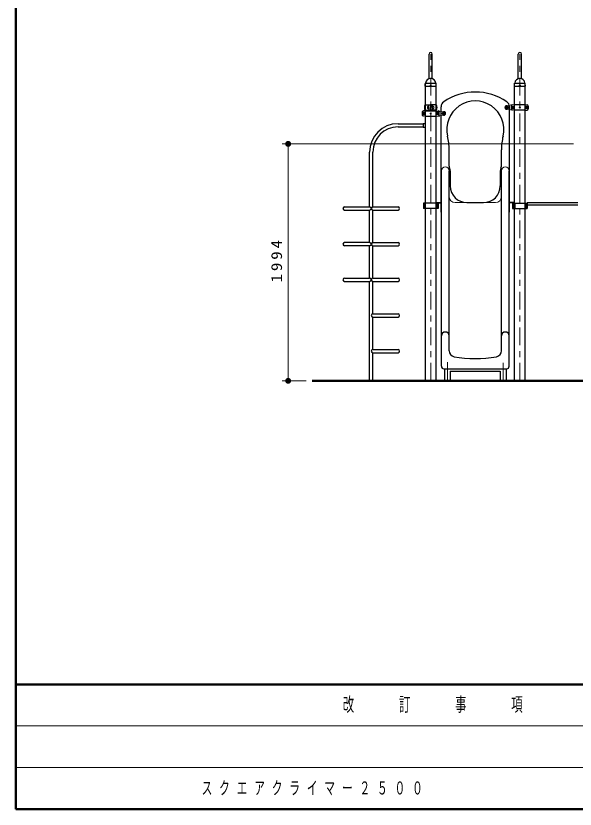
# Model space of a CAD drawing. Units: millimetres on the paper, scale 1:50. Extents: x -385 to 0, y -594 to 267.
# Drawn here: x -385 to -290.9, y -297 to -163.5 of the extents above; entities that cross this region are included whole.
import ezdxf

# ---------------------------------------------------------------- set-up
doc = ezdxf.new("R2010")
doc.units = ezdxf.units.MM
doc.linetypes.add('USER1', pattern=[4.5, 2.5, -2])
doc.linetypes.add('USER2', pattern=[6, 3, -1, 1, -1])
doc.layers.add('LY_1', color=7, linetype='Continuous', lineweight=25)
doc.styles.add('ＭＳ ゴシック', font='')
doc.styles.get('ＭＳ ゴシック').set_extended_font_data('MS Gothic')

# ---------------------------------------------------------------- blocks, each defined once
blk = doc.blocks.new('filled_dot')
at = {"color": 0, "linetype": 'Continuous', "lineweight": -2, "const_width": 1.25}
blk.add_lwpolyline([(-0.625, 0, 1), (0.625, 0, 1)], format="xyb", close=True, dxfattribs=at)

msp = doc.modelspace()

# ---------------------------------------------------------------- linework, layer by layer
at = {"layer": 'LY_1', "lineweight": 50}
for p, q in [((-385, -30), (-385, -297)), ((-335.16, -224.919), (-166.909, -224.919)), ((-385, -276), (0, -276)), ((-385, -297), (0, -297))]:
    msp.add_line(p, q, dxfattribs=at)
at = {"layer": 'LY_1'}
for p, q in [((-315.473, -174.099), (-315.473, -169.919)), ((-314.929, -174.099), (-314.929, -169.919)), ((-300.473, -174.099), (-300.473, -169.919)), ((-299.929, -174.099), (-299.929, -169.919)), ((-316.097, -174.875), (-316.075, -174.853)), ((-314.305, -174.875), (-314.327, -174.853)), ((-301.097, -174.875), (-301.075, -174.853)), ((-299.305, -174.875), (-299.327, -174.853)), ((-316.13, -175.329), (-316.122, -174.932)), ((-316.12, -175.339), (-316.13, -175.329)), ((-316.12, -175.339), (-314.282, -175.339)), ((-316.092, -224.919), (-316.092, -174.919)), ((-314.31, -224.919), (-314.31, -174.919)), ((-314.272, -175.329), (-314.282, -175.339)), ((-314.272, -175.329), (-314.28, -174.932)), ((-301.13, -175.329), (-301.122, -174.932)), ((-301.12, -175.339), (-301.13, -175.329)), ((-301.12, -175.339), (-299.282, -175.339)), ((-301.092, -224.919), (-301.092, -174.919)), ((-299.31, -224.919), (-299.31, -174.919)), ((-299.272, -175.329), (-299.282, -175.339)), ((-299.272, -175.329), (-299.28, -174.932)), ((-316.123, -178.469), (-315.271, -178.469)), ((-315.526, -178.734), (-315.566, -178.732)), ((-315.526, -178.919), (-315.526, -178.489)), ((-315.231, -178.509), (-315.231, -179.329)), ((-315.171, -178.509), (-315.171, -179.329)), ((-314.279, -178.469), (-315.131, -178.469)), ((-314.876, -178.919), (-314.876, -178.489)), ((-314.876, -178.734), (-314.836, -178.732)), ((-313.451, -196.519), (-313.451, -178.803)), ((-302.471, -178.873), (-302.391, -178.827)), ((-302.471, -178.873), (-302.471, -178.965)), ((-302.391, -178.827), (-302.311, -178.873)), ((-302.311, -178.873), (-302.311, -178.965)), ((-301.951, -196.519), (-301.951, -178.803)), ((-301.121, -178.469), (-301.751, -178.524)), ((-299.281, -178.469), (-301.121, -178.469)), ((-299.281, -178.469), (-298.965, -178.497)), ((-316.121, -179.469), (-316.437, -179.497)), ((-316.121, -179.369), (-315.271, -179.369)), ((-316.121, -179.469), (-314.281, -179.469)), ((-315.526, -179.105), (-315.566, -179.106)), ((-315.526, -178.919), (-315.526, -179.349)), ((-314.279, -179.369), (-315.131, -179.369)), ((-314.876, -178.919), (-314.876, -179.349)), ((-314.876, -179.105), (-314.836, -179.106)), ((-314.281, -179.469), (-313.651, -179.524)), ((-313.091, -179.873), (-313.011, -179.827)), ((-313.091, -179.873), (-313.091, -179.965)), ((-313.091, -179.965), (-313.011, -180.012)), ((-313.011, -179.827), (-312.931, -179.873)), ((-313.011, -180.012), (-312.931, -179.965)), ((-312.931, -179.873), (-312.931, -179.965)), ((-302.471, -178.965), (-302.391, -179.012)), ((-302.391, -179.012), (-302.311, -178.965)), ((-301.121, -179.369), (-301.751, -179.314)), ((-299.281, -179.369), (-301.121, -179.369)), ((-299.281, -179.369), (-298.965, -179.342)), ((-316.121, -180.369), (-316.437, -180.342)), ((-316.121, -180.369), (-314.281, -180.369)), ((-314.281, -180.369), (-313.651, -180.314)), ((-320.701, -181.647), (-316.473, -181.647)), ((-320.701, -182.191), (-316.473, -182.191)), ((-316.473, -181.599), (-316.473, -182.239)), ((-316.473, -181.599), (-316.092, -181.599)), ((-316.473, -182.239), (-316.092, -182.239)), ((-325.473, -195.647), (-325.473, -186.419)), ((-324.929, -195.647), (-324.929, -186.419)), ((-312.101, -188.822), (-312.101, -186.037)), ((-303.301, -188.822), (-303.301, -186.037)), ((-313.401, -222.479), (-313.401, -189.569)), ((-312.101, -219.873), (-312.101, -189.569)), ((-311.901, -189.557), (-311.901, -192.119)), ((-303.501, -189.555), (-303.501, -192.119)), ((-303.301, -219.873), (-303.301, -189.569)), ((-302.001, -222.479), (-302.001, -189.569)), ((-329.701, -195.647), (-325.473, -195.647)), ((-329.701, -196.191), (-325.473, -196.191)), ((-325.473, -201.647), (-325.473, -196.191)), ((-324.929, -195.647), (-320.701, -195.647)), ((-324.929, -196.191), (-320.701, -196.191)), ((-324.929, -201.647), (-324.929, -196.191)), ((-316.437, -195.039), (-316.437, -195.939)), ((-313.965, -195.039), (-316.437, -195.039)), ((-313.965, -195.939), (-316.437, -195.939)), ((-316.271, -195.039), (-316.271, -195.939)), ((-314.366, -195.039), (-314.366, -195.939)), ((-314.31, -194.919), (-313.451, -194.919)), ((-314.31, -194.965), (-313.451, -194.965)), ((-314.179, -195.039), (-314.179, -195.939)), ((-314.12, -195.039), (-314.12, -195.939)), ((-313.965, -195.039), (-313.965, -195.939)), ((-309.101, -194.919), (-306.301, -194.919)), ((-301.092, -194.919), (-301.951, -194.919)), ((-301.092, -194.965), (-301.951, -194.965)), ((-301.437, -195.039), (-301.437, -195.939)), ((-301.437, -195.039), (-298.965, -195.039)), ((-301.437, -195.939), (-298.965, -195.939)), ((-301.282, -195.039), (-301.282, -195.939)), ((-301.223, -195.039), (-301.223, -195.939)), ((-301.035, -195.039), (-301.035, -195.939)), ((-299.131, -195.039), (-299.131, -195.939)), ((-298.965, -194.919), (-290.473, -194.919)), ((-298.965, -195.039), (-298.965, -195.939)), ((-298.965, -195.299), (-290.473, -195.299)), ((-325.473, -201.647), (-329.701, -201.647)), ((-325.473, -202.191), (-329.701, -202.191)), ((-325.473, -207.647), (-325.473, -202.191)), ((-324.929, -201.647), (-320.701, -201.647)), ((-324.929, -202.191), (-320.701, -202.191)), ((-324.929, -207.647), (-324.929, -202.191)), ((-329.701, -207.647), (-325.473, -207.647)), ((-329.701, -208.191), (-325.473, -208.191)), ((-325.473, -224.919), (-325.473, -208.191)), ((-324.929, -207.647), (-320.701, -207.647)), ((-324.929, -213.647), (-324.929, -208.191)), ((-324.929, -208.191), (-320.701, -208.191)), ((-324.929, -213.647), (-320.701, -213.647)), ((-324.929, -219.647), (-324.929, -214.191)), ((-324.929, -214.191), (-320.701, -214.191)), ((-324.929, -219.647), (-320.701, -219.647)), ((-324.929, -224.919), (-324.929, -220.191)), ((-324.929, -220.191), (-320.701, -220.191)), ((-313.001, -222.879), (-302.401, -222.879)), ((-312.901, -222.879), (-312.901, -224.919)), ((-302.501, -222.879), (-302.501, -224.919)), ((-311.901, -223.318), (-303.501, -223.318)), ((-311.901, -223.318), (-311.901, -224.919)), ((-303.501, -223.318), (-303.501, -224.919))]:
    msp.add_line(p, q, dxfattribs=at)
at = {"layer": 'LY_1', "linetype": 'USER2', "lineweight": 13}
for p, q in [((-315.201, -224.919), (-315.201, -169.919)), ((-300.201, -224.919), (-300.201, -169.919)), ((-312.401, -221.768), (-312.401, -224.919)), ((-303.001, -221.88), (-303.001, -224.919))]:
    msp.add_line(p, q, dxfattribs=at)
at = {"layer": 'LY_1', "lineweight": 13}
for p, q in [((-316.058, -174.839), (-314.347, -174.839)), ((-301.058, -174.839), (-299.347, -174.839)), ((-316.094, -174.909), (-314.308, -174.909)), ((-301.094, -174.909), (-299.308, -174.909)), ((-301.166, -178.734), (-301.536, -178.734)), ((-301.536, -179.104), (-301.536, -178.734)), ((-299.236, -178.734), (-298.866, -178.734)), ((-298.866, -179.104), (-298.866, -178.734)), ((-316.166, -179.734), (-316.536, -179.734)), ((-316.536, -180.104), (-316.536, -179.734)), ((-316.166, -180.104), (-316.536, -180.104)), ((-314.236, -179.734), (-313.866, -179.734)), ((-314.236, -180.104), (-313.866, -180.104)), ((-313.866, -180.104), (-313.866, -179.734)), ((-301.166, -179.104), (-301.536, -179.104)), ((-299.236, -179.104), (-298.866, -179.104)), ((-291.201, -185.047), (-340.185, -185.047)), ((-339.185, -224.919), (-339.185, -185.047)), ((-311.101, -194.919), (-304.301, -194.919)), ((-336.16, -224.919), (-340.185, -224.919)), ((-385, -283), (-243.5, -283)), ((-385, -290), (-243.5, -290))]:
    msp.add_line(p, q, dxfattribs=at)
at = {"layer": 'LY_1', "linetype": 'USER1', "lineweight": 13}
for p, q in [((-301.751, -178.524), (-302.382, -178.571)), ((-301.101, -178.489), (-301.101, -179.349)), ((-299.301, -178.489), (-299.301, -179.349)), ((-316.101, -179.489), (-316.101, -180.349)), ((-314.301, -179.489), (-314.301, -180.349)), ((-313.651, -179.524), (-313.02, -179.571)), ((-301.751, -179.314), (-302.382, -179.268)), ((-313.651, -180.314), (-313.02, -180.268))]:
    msp.add_line(p, q, dxfattribs=at)
at = {"layer": 'LY_1'}
for centre, radius in [((-315.201, -175.179), 0.06), ((-300.201, -175.179), 0.06), ((-302.391, -178.919), 0.21), ((-313.011, -179.919), 0.21)]:
    msp.add_circle(centre, radius, dxfattribs=at)
at = {"layer": 'LY_1', "lineweight": 13}
for centre, radius in [((-302.391, -178.919), 0.24), ((-302.391, -178.919), 0.11), ((-301.351, -178.919), 0.185), ((-301.351, -178.919), 0.1), ((-300.201, -178.919), 0.1), ((-299.051, -178.919), 0.185), ((-299.051, -178.919), 0.1), ((-316.351, -179.919), 0.185), ((-316.351, -179.919), 0.1), ((-315.201, -179.919), 0.1), ((-314.051, -179.919), 0.185), ((-314.051, -179.919), 0.1), ((-313.011, -179.919), 0.24), ((-313.011, -179.919), 0.11)]:
    msp.add_circle(centre, radius, dxfattribs=at)
at = {"layer": 'LY_1', "linetype": 'USER1', "lineweight": 13}
for centre, radius in [((-302.401, -178.919), 0.15), ((-302.391, -178.919), 0.125), ((-313.001, -179.919), 0.15), ((-313.011, -179.919), 0.125)]:
    msp.add_circle(centre, radius, dxfattribs=at)
at = {"layer": 'LY_1'}
for centre, radius, start, end in [((-315.201, -169.919), 0.272, 0, 180), ((-300.201, -169.919), 0.272, 0, 180), ((-316.038, -174.934), 0.084, 135, 178.99605), ((-316.115, -174.813), 0.056, 315, 353.3676), ((-315.201, -174.919), 0.864, 90, 173.3676), ((-315.201, -174.919), 0.864, 6.6324, 90), ((-314.287, -174.813), 0.056, 186.6324, 225), ((-314.364, -174.934), 0.084, 1.00395, 45), ((-301.038, -174.934), 0.084, 135, 178.99605), ((-301.115, -174.813), 0.056, 315, 353.3676), ((-300.201, -174.919), 0.864, 90, 173.3676), ((-300.201, -174.919), 0.864, 6.6324, 90), ((-299.287, -174.813), 0.056, 186.6324, 225), ((-299.364, -174.934), 0.084, 1.00395, 45), ((-307.701, -185.665), 9.346, 55.31079, 124.68922), ((-315.149, -178.919), 1.122, 159.19706, 200.80294), ((-316.123, -178.549), 0.08, 90, 159.19706), ((-315.572, -178.919), 0.187, 88, 272), ((-315.506, -178.489), 0.02, 90, 180), ((-315.271, -178.509), 0.04, 0, 90), ((-315.131, -178.509), 0.04, 90, 180), ((-314.896, -178.489), 0.02, 0, 90), ((-314.829, -178.919), 0.187, 268, 92), ((-314.279, -178.549), 0.08, 20.80294, 90), ((-315.253, -178.919), 1.122, 339.19706, 20.80294), ((-312.451, -178.803), 1, 123.36701, 180), ((-307.701, -182.619), 4.8, 346.64882, 193.35118), ((-302.951, -178.803), 1, 0, 56.63299), ((-300.651, -178.919), 1, 163.80375, 196.19625), ((-301.419, -178.696), 0.2, 95, 163.80375), ((-298.983, -178.696), 0.2, 16.19625, 85), ((-299.751, -178.919), 1, 343.80375, 16.19625), ((-315.651, -179.919), 1, 163.80375, 196.19625), ((-316.419, -179.696), 0.2, 95, 163.80375), ((-316.419, -180.142), 0.2, 196.19625, 265), ((-316.123, -179.289), 0.08, 200.80294, 270), ((-315.506, -179.349), 0.02, 180, 270), ((-315.271, -179.329), 0.04, 270, 0), ((-315.131, -179.329), 0.04, 180, 270), ((-314.896, -179.349), 0.02, 270, 0), ((-314.279, -179.289), 0.08, 270, 339.19706), ((-313.983, -179.696), 0.2, 16.19625, 85), ((-313.983, -180.142), 0.2, 275, 343.80375), ((-314.751, -179.919), 1, 343.80375, 16.19625), ((-301.419, -179.142), 0.2, 196.19625, 265), ((-298.983, -179.142), 0.2, 275, 343.80375), ((-320.701, -186.419), 4.772, 90, 180), ((-320.701, -186.419), 4.228, 90, 180), ((-322.101, -186.037), 10, 0, 13.35118), ((-293.301, -186.037), 10, 166.64882, 180), ((-311.501, -188.822), 0.6, 180, 210.45035), ((-312.751, -189.557), 0.85, 0, 30.45035), ((-302.651, -189.557), 0.85, 149.54965, 180), ((-303.901, -188.822), 0.6, 329.54965, 0), ((-309.101, -192.119), 2.8, 180, 270), ((-306.301, -192.119), 2.8, 270, 0), ((-329.701, -195.919), 0.272, 90, 270), ((-325.473, -195.919), 0.272, 270, 90), ((-324.929, -195.919), 0.272, 90, 270), ((-320.701, -195.919), 0.272, 270, 90), ((-329.701, -201.919), 0.272, 90, 270), ((-325.473, -201.919), 0.272, 270, 90), ((-324.929, -201.919), 0.272, 90, 270), ((-320.701, -201.919), 0.272, 270, 90), ((-329.701, -207.919), 0.272, 90, 270), ((-325.473, -207.919), 0.272, 270, 90), ((-324.929, -207.919), 0.272, 90, 270), ((-320.701, -207.919), 0.272, 270, 90), ((-324.929, -213.919), 0.272, 90, 270), ((-320.701, -213.919), 0.272, 270, 90), ((-312.751, -217.356), 0.65, 0, 180), ((-302.651, -217.356), 0.65, 0, 180), ((-324.929, -219.919), 0.272, 90, 270), ((-320.701, -219.919), 0.272, 270, 90), ((-311.101, -219.873), 1, 180, 259.69155), ((-304.301, -219.873), 1, 280.30845, 0), ((-307.701, -201.179), 20, 259.69155, 280.30845), ((-313.001, -222.479), 0.4, 180, 270), ((-302.401, -222.479), 0.4, 270, 0)]:
    msp.add_arc(centre, radius, start, end, dxfattribs=at)
at = {"layer": 'LY_1', "linetype": 'USER1', "lineweight": 13}
for centre, radius, start, end in [((-302.351, -178.919), 0.35, 95, 265), ((-301.121, -178.489), 0.02, 0, 91.98888), ((-314.281, -179.489), 0.02, 88.01112, 180), ((-313.051, -179.919), 0.35, 275, 85), ((-301.121, -179.349), 0.02, 270, 0), ((-314.281, -180.349), 0.02, 180, 270)]:
    msp.add_arc(centre, radius, start, end, dxfattribs=at)
at = {"layer": 'LY_1', "lineweight": 13}
for centre, radius, start, end in [((-303.726, -178.919), 2.567, 355.87048, 4.12952), ((-296.676, -178.919), 2.567, 175.87048, 184.12952), ((-318.726, -179.919), 2.567, 355.87048, 4.12952), ((-311.676, -179.919), 2.567, 175.87048, 184.12952), ((-312.751, -189.569), 0.65, 0, 180), ((-302.651, -189.569), 0.65, 0, 180), ((-311.101, -193.919), 1, 180, 270), ((-304.301, -193.919), 1, 270, 0)]:
    msp.add_arc(centre, radius, start, end, dxfattribs=at)

# ---------------------------------------------------------------- block references
at = {"layer": 'LY_1', "lineweight": 13, "xscale": 0.4, "yscale": 0.4}
for p, rotation in [((-339.185, -185.047), 270), ((-339.185, -224.919), 90)]:
    msp.add_blockref('filled_dot', p, dxfattribs=dict(at, rotation=rotation))

# ---------------------------------------------------------------- texts
at = {"layer": 'LY_1', "insert": (-340.185, -204.555), "char_height": 1.833, "attachment_point": 8, "rotation": 90, "style": 'ＭＳ ゴシック'}
msp.add_mtext('\\T1.33;\\W1.15;1994', dxfattribs=at)
at = {"layer": 'LY_1', "style": 'ＭＳ ゴシック'}
for s, insert, char_height, attachment_point in [('\\T1.64;\\W0.6;改\u3000\u3000訂\u3000\u3000事\u3000\u3000項', (-314.25, -279.5), 2.346, 5), ('\\T1.64;\\W0.6;スクエアクライマー２５００', (-353.75, -293.5), 2.199, 4)]:
    msp.add_mtext(s, dxfattribs=dict(at, insert=insert, char_height=char_height, attachment_point=attachment_point))

doc.saveas('drawing.dxf')
